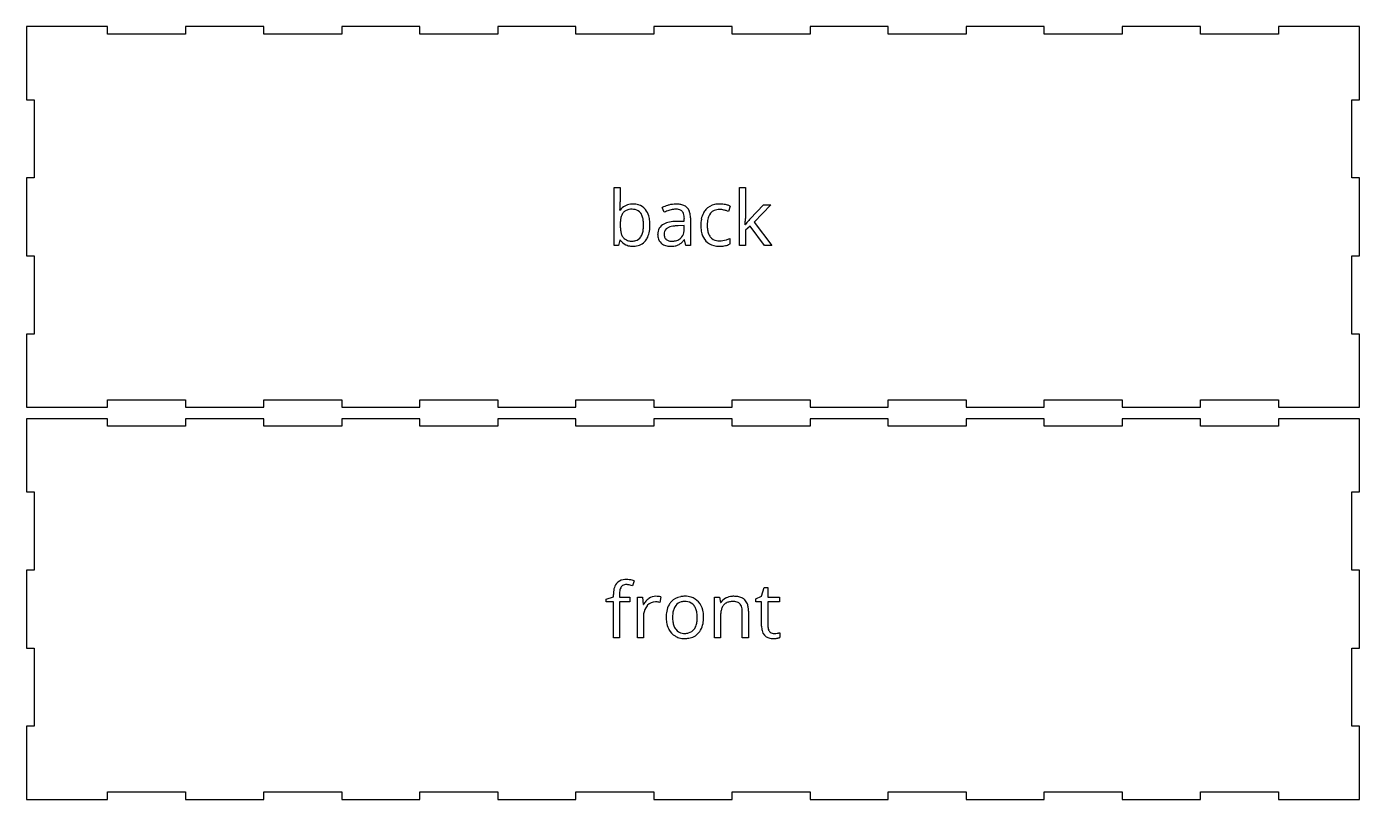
# Model space of a CAD drawing. Header units: millimetres. Extents: x 0 to 956, y 3 to 506.
# Drawn here: x 0 to 350, y 3 to 206 of the extents above; entities that cross this region are included whole.
import ezdxf

# ---------------------------------------------------------------- set-up
doc = ezdxf.new("R2010")
doc.units = ezdxf.units.MM

msp = doc.modelspace()

# ---------------------------------------------------------------- linework, layer by layer
at = {"layer": 'back_labelLayer'}
for p, q in [((154.27, 148.5), (154.27, 163.7)), ((154.27, 163.7), (155.89, 163.7)), ((155.89, 163.7), (155.89, 160)), ((187.17, 148.5), (187.17, 163.7)), ((187.17, 163.7), (188.77, 163.7)), ((188.77, 163.7), (188.77, 155.64)), ((155.81, 157.78), (155.89, 157.78)), ((167.42, 157.22), (166.92, 158.46)), ((184.79, 158.84), (184.29, 157.46)), ((190.05, 155.54), (193.51, 159.2)), ((195.43, 159.2), (191.09, 154.64)), ((193.51, 159.2), (195.43, 159.2)), ((170.91, 154.86), (172.72, 154.92)), ((172.72, 154.92), (172.72, 155.58)), ((174.31, 155.8), (174.31, 148.5)), ((191.09, 154.64), (195.73, 148.5)), ((172.69, 153.76), (171.06, 153.7)), ((172.69, 152.8), (172.69, 153.76)), ((188.69, 153.98), (188.77, 153.98)), ((189.99, 153.56), (188.77, 152.5)), ((188.77, 152.5), (188.77, 148.5)), ((193.77, 148.5), (189.99, 153.56)), ((155.43, 148.5), (154.27, 148.5)), ((155.77, 149.88), (155.43, 148.5)), ((155.89, 149.88), (155.77, 149.88)), ((172.78, 150.02), (172.71, 150.02)), ((173.11, 148.5), (172.78, 150.02)), ((174.31, 148.5), (173.11, 148.5)), ((184.63, 150.3), (184.63, 148.86)), ((188.77, 148.5), (187.17, 148.5)), ((195.73, 148.5), (193.77, 148.5))]:
    msp.add_line(p, q, dxfattribs=at)
for centre, radius, start, end in [((135.66, 159.37), 20.22, 355.4715, 355.653), ((131.5, 159.66), 24.39, 355.7239, 358.1259), ((122.09, 159.98), 33.8, 358.1123, 0.0484), ((158.91, 155.67), 3.69, 95.1835, 145.1109), ((158.33, 155.75), 2.16, 120.1403, 142.4249), ((158.64, 155.17), 2.82, 100.4469, 119.6701), ((158.98, 153.47), 4.56, 89.5731, 100.7324), ((159.24, 153.84), 5.54, 89.8744, 96.8145), ((159.04, 154.27), 3.75, 78.6781, 90.375), ((159.3, 154.42), 4.95, 74.2393, 90.5624), ((159.36, 155.62), 2.36, 35.5408, 79.8011), ((159.62, 155.63), 3.71, 38.5631, 74.067), ((158.78, 154.97), 4.78, 16.4709, 38.4075), ((170.47, 151.88), 7.47, 106.3569, 118.335), ((172.18, 147.46), 10.86, 112.2122, 115.9641), ((171.11, 150.15), 7.97, 103.6226, 112.432), ((170.79, 150.9), 8.51, 104.5162, 106.549), ((170.56, 151.87), 7.51, 90.0715, 104.6521), ((170.49, 152.76), 5.28, 90.4485, 103.7666), ((170.46, 154.04), 4.01, 83.6506, 90.1753), ((170.59, 152.53), 6.85, 81.568, 90.3249), ((170.63, 155.38), 2.65, 70.5716, 83.9929), ((170.97, 156.32), 1.65, 42.7296, 71.038), ((170.98, 155.11), 4.24, 68.2273, 81.7494), ((171.53, 156.48), 2.76, 47.8683, 68.2934), ((171.62, 156.66), 2.57, 19.2331, 46.6741), ((170.13, 156.11), 4.16, 6.3379, 19.6815), ((181.7, 154.98), 4.47, 138.655, 152.6853), ((181.48, 155.14), 4.2, 101.4913, 138.3134), ((181.66, 155.21), 2.72, 114.4266, 161.6633), ((181.91, 154.37), 3.6, 88.7194, 112.5668), ((181.99, 153.04), 6.36, 89.5892, 102.1788), ((181.99, 154.37), 3.59, 87.675, 89.9749), ((182.02, 152.08), 7.32, 77.7702, 89.9475), ((181.93, 153.32), 4.65, 81.691, 87.5079), ((181.64, 151.29), 6.7, 77.2999, 81.7345), ((181.24, 149.41), 8.61, 74.7801, 77.4498), ((181.62, 150.76), 7.21, 68.3294, 74.8831), ((181.89, 151.32), 8.09, 74.6797, 77.9578), ((182.63, 154.03), 5.28, 70.0945, 74.7387), ((183.35, 155.98), 3.21, 63.5034, 70.1861), ((183.69, 156.69), 2.41, 62.9282, 63.1884), ((168.38, 153.87), 12.49, 177.6177, 180.0426), ((164.62, 154.06), 8.73, 171.0668, 177.8457), ((161.01, 154.64), 5.07, 160.8926, 171.2334), ((158.85, 155.41), 2.78, 143.3382, 161.256), ((159.09, 155.43), 2.69, 32.7035, 35.5241), ((158.37, 155.02), 3.52, 15.7779, 32.0151), ((156.04, 154.33), 5.95, 6.1649, 16.0397), ((152.43, 153.92), 9.58, 359.7681, 6.3095), ((156.35, 154.21), 7.32, 5.1338, 16.7973), ((153.29, 153.88), 10.41, 359.8779, 5.4094), ((168.53, 151.57), 2.81, 115.4905, 182.3568), ((169.93, 149), 5.74, 101.3568, 117.0799), ((171.06, 143.73), 11.13, 92.4696, 101.7065), ((171.38, 139.03), 15.83, 91.7164, 92.9096), ((170.83, 156.24), 1.81, 20.4094, 41.4479), ((169.83, 155.86), 2.88, 7.8273, 20.6042), ((168.07, 155.61), 4.66, 359.6933, 8.0036), ((167.93, 155.83), 6.38, 359.8027, 6.6584), ((186, 153.84), 8.94, 169.8978, 180.3689), ((182.88, 154.42), 5.78, 153.0875, 170.1051), ((187.69, 153.83), 8.96, 174.531, 180.155), ((184.19, 154.22), 5.44, 160.1418, 175.1368), ((136.08, 157.67), 52.74, 356.0329, 356.6443), ((121.48, 158.65), 67.38, 356.0205, 356.0551), ((156.98, 156.45), 31.8, 356.6325, 357.491), ((169.56, 155.89), 19.21, 357.5042, 358.3307), ((177.97, 155.66), 10.8, 358.2739, 359.8927), ((196.6, 148.43), 9.6, 142.3234, 144.7075), ((201.71, 144.49), 16.05, 140.4331, 142.3366), ((208.37, 139.01), 24.68, 139.2799, 140.4703), ((216.07, 132.39), 34.83, 138.3418, 139.2877), ((166.61, 153.82), 10.72, 179.7763, 185.7075), ((162.38, 153.38), 6.47, 185.5925, 194.2051), ((159.67, 152.68), 3.67, 193.943, 208.0218), ((158.58, 152.12), 2.44, 208.5536, 217.5605), ((158.49, 152.09), 2.35, 218.169, 253.8047), ((159.33, 152.03), 2.33, 286.0163, 326.8497), ((158.17, 152.79), 3.72, 326.7105, 343.6662), ((156, 153.46), 5.99, 343.4171, 353.6369), ((152.72, 153.85), 9.29, 353.4935, 0.2206), ((158.96, 152.61), 4.56, 321.3161, 335.5436), ((157.5, 153.24), 6.14, 335.8306, 350.8255), ((154.19, 153.81), 9.5, 350.6563, 0.338), ((169.8, 151.43), 4.08, 179.5457, 192.6949), ((168.43, 151.09), 2.66, 192.0828, 227.4521), ((169.98, 151.45), 2.56, 171.2122, 180.2058), ((169.74, 151.42), 2.32, 179.5266, 192.7787), ((169.17, 151.61), 1.73, 120.9734, 172.418), ((168.95, 151.23), 1.51, 192.3264, 222.058), ((169.58, 150.98), 2.49, 113.5886, 121.6805), ((170.18, 149.54), 4.05, 102.7996, 113.2433), ((170.91, 146.44), 7.23, 96.3545, 102.9953), ((171.45, 141.8), 11.9, 91.8565, 96.4478), ((169.93, 152.42), 2.71, 314.1892, 347.427), ((168.57, 152.76), 4.12, 346.9178, 0.2824), ((167.52, 152.8), 5.16, 359.8175, 359.9994), ((186.85, 153.77), 9.8, 179.9388, 183.9815), ((184.21, 153.54), 7.15, 183.5914, 196.3539), ((181.86, 152.82), 4.69, 196.0167, 221.1349), ((186.58, 153.76), 7.85, 179.7041, 188.0744), ((183.75, 153.35), 4.99, 187.9315, 200.3885), ((182.22, 152.78), 3.36, 200.4184, 216.6393), ((181.58, 152.32), 2.57, 216.9695, 261.3103), ((158.81, 151.97), 3.59, 215.585, 245.8362), ((159.08, 152.6), 4.28, 245.9802, 255.5456), ((158.93, 153.43), 3.77, 253.1382, 266.8483), ((159.22, 153.22), 4.92, 255.7755, 270.3185), ((159.05, 154.87), 5.21, 266.3776, 270.0511), ((159.09, 152.89), 3.23, 269.3869, 285.8631), ((159.26, 153.8), 5.5, 269.9226, 275.5482), ((159.52, 152.16), 3.84, 274.064, 321.4081), ((168.5, 151.19), 2.79, 227.7689, 237.805), ((168.74, 151.63), 3.29, 238.3273, 258.9184), ((168.9, 151.2), 1.44, 222.5805, 229.2546), ((169.09, 151.45), 1.76, 229.7837, 254.2724), ((169.09, 153.28), 4.97, 258.672, 270.4048), ((169.36, 152.32), 2.68, 253.9397, 266.4534), ((169.13, 155.6), 7.3, 269.9539, 273.1491), ((169.44, 153.29), 3.65, 266.0782, 270.0591), ((169.48, 154.11), 4.46, 269.5792, 282.0414), ((169.25, 153.82), 5.51, 272.9335, 281.4139), ((169.6, 152.08), 3.74, 281.2979, 293.7314), ((169.8, 152.66), 2.98, 281.7121, 306.4594), ((169.87, 151.38), 2.99, 294.3933, 304.7372), ((169.95, 152.42), 2.71, 306.9881, 313.856), ((169.08, 152.51), 4.37, 304.8485, 314.8531), ((167.43, 154.19), 6.72, 314.7445, 321.7072), ((181.39, 152.47), 4.11, 221.7976, 256.802), ((181.87, 154.36), 6.06, 256.4244, 270.489), ((181.87, 153.64), 3.92, 260.1359, 270.2692), ((181.85, 156.51), 6.79, 270.2658, 286.2891), ((181.93, 157.19), 8.89, 269.9655, 272.8643), ((182.07, 155.11), 6.8, 272.598, 282.1879), ((182.54, 152.97), 4.61, 282.0344, 296.9455), ((181.44, 158.05), 8.38, 286.0461, 292.3654)]:
    msp.add_arc(centre, radius, start, end, dxfattribs=at)
at = {"layer": 'back_outsideCutPath'}
for p, q in [((0, 206), (0, 186.75)), ((21.25, 206), (0, 206)), ((21.25, 204), (21.25, 206)), ((41.75, 204), (21.25, 204)), ((62.25, 206), (41.75, 206)), ((41.75, 206), (41.75, 204)), ((62.25, 204), (62.25, 206)), ((82.75, 204), (62.25, 204)), ((103.25, 206), (82.75, 206)), ((82.75, 206), (82.75, 204)), ((103.25, 204), (103.25, 206)), ((123.75, 204), (103.25, 204)), ((144.25, 206), (123.75, 206)), ((123.75, 206), (123.75, 204)), ((144.25, 204), (144.25, 206)), ((164.75, 204), (144.25, 204)), ((185.25, 206), (164.75, 206)), ((164.75, 206), (164.75, 204)), ((185.25, 204), (185.25, 206)), ((205.75, 204), (185.25, 204)), ((226.25, 206), (205.75, 206)), ((205.75, 206), (205.75, 204)), ((226.25, 204), (226.25, 206)), ((246.75, 204), (226.25, 204)), ((267.25, 206), (246.75, 206)), ((246.75, 206), (246.75, 204)), ((267.25, 204), (267.25, 206)), ((287.75, 204), (267.25, 204)), ((308.25, 206), (287.75, 206)), ((287.75, 206), (287.75, 204)), ((308.25, 204), (308.25, 206)), ((328.75, 204), (308.25, 204)), ((350, 206), (328.75, 206)), ((328.75, 206), (328.75, 204)), ((350, 186.75), (350, 206)), ((0, 186.75), (2, 186.75)), ((2, 186.75), (2, 166.25)), ((348, 166.25), (348, 186.75)), ((348, 186.75), (350, 186.75)), ((2, 166.25), (0, 166.25)), ((0, 166.25), (0, 145.75)), ((350, 166.25), (348, 166.25)), ((350, 145.75), (350, 166.25)), ((0, 145.75), (2, 145.75)), ((2, 145.75), (2, 125.25)), ((348, 125.25), (348, 145.75)), ((348, 145.75), (350, 145.75)), ((2, 125.25), (0, 125.25)), ((0, 125.25), (0, 106)), ((350, 125.25), (348, 125.25)), ((350, 106), (350, 125.25)), ((0, 106), (21.25, 106)), ((21.25, 106), (21.25, 108)), ((21.25, 108), (41.75, 108)), ((41.75, 108), (41.75, 106)), ((41.75, 106), (62.25, 106)), ((62.25, 106), (62.25, 108)), ((62.25, 108), (82.75, 108)), ((82.75, 108), (82.75, 106)), ((82.75, 106), (103.25, 106)), ((103.25, 106), (103.25, 108)), ((103.25, 108), (123.75, 108)), ((123.75, 108), (123.75, 106)), ((123.75, 106), (144.25, 106)), ((144.25, 106), (144.25, 108)), ((144.25, 108), (164.75, 108)), ((164.75, 108), (164.75, 106)), ((164.75, 106), (185.25, 106)), ((185.25, 106), (185.25, 108)), ((185.25, 108), (205.75, 108)), ((205.75, 108), (205.75, 106)), ((205.75, 106), (226.25, 106)), ((226.25, 106), (226.25, 108)), ((226.25, 108), (246.75, 108)), ((246.75, 108), (246.75, 106)), ((246.75, 106), (267.25, 106)), ((267.25, 106), (267.25, 108)), ((267.25, 108), (287.75, 108)), ((287.75, 108), (287.75, 106)), ((287.75, 106), (308.25, 106)), ((308.25, 106), (308.25, 108)), ((308.25, 108), (328.75, 108)), ((328.75, 108), (328.75, 106)), ((328.75, 106), (350, 106))]:
    msp.add_line(p, q, dxfattribs=at)
at = {"layer": 'front_labelLayer'}
for p, q in [((159.53, 60.41), (159.11, 59.11)), ((152.17, 55.62), (154.09, 56.21)), ((154.09, 56.21), (154.09, 56.8)), ((155.71, 56.84), (155.71, 56.15)), ((155.71, 56.15), (158.43, 56.15)), ((158.43, 56.15), (158.43, 54.89)), ((160.39, 45.45), (160.39, 56.15)), ((160.39, 56.15), (161.72, 56.15)), ((161.72, 56.15), (161.91, 54.17)), ((166.55, 56.23), (166.32, 54.72)), ((180.63, 45.45), (180.63, 56.15)), ((180.63, 56.15), (181.95, 56.15)), ((181.95, 56.15), (182.21, 54.68)), ((191.49, 55.67), (193.02, 56.34)), ((193.02, 56.34), (193.71, 58.63)), ((193.71, 58.63), (194.64, 58.63)), ((194.64, 58.63), (194.64, 56.15)), ((194.64, 56.15), (197.75, 56.15)), ((197.75, 56.15), (197.75, 54.89)), ((152.17, 54.89), (152.17, 55.62)), ((154.09, 54.89), (152.17, 54.89)), ((154.09, 45.45), (154.09, 54.89)), ((158.43, 54.89), (155.71, 54.89)), ((155.71, 54.89), (155.71, 45.45)), ((161.91, 54.17), (161.99, 54.17)), ((182.21, 54.68), (182.29, 54.68)), ((191.49, 54.89), (191.49, 55.67)), ((193.02, 54.89), (191.49, 54.89)), ((193.02, 48.52), (193.02, 54.89)), ((197.75, 54.89), (194.64, 54.89)), ((194.64, 54.89), (194.64, 48.59)), ((162.01, 51.19), (162.01, 45.45)), ((182.25, 51.06), (182.25, 45.45)), ((187.95, 45.45), (187.95, 52.37)), ((189.58, 52.43), (189.58, 45.45)), ((197.83, 46.78), (197.83, 45.54)), ((155.71, 45.45), (154.09, 45.45)), ((162.01, 45.45), (160.39, 45.45)), ((182.25, 45.45), (180.63, 45.45)), ((189.58, 45.45), (187.95, 45.45))]:
    msp.add_line(p, q, dxfattribs=at)
for centre, radius, start, end in [((157.57, 57.6), 3.4, 141.7434, 168.2322), ((157.06, 57.86), 2.84, 98.2552, 139.6203), ((157.51, 55.82), 4.93, 89.6697, 99.9314), ((157.51, 55.53), 5.22, 81.5641, 89.7018), ((157.14, 52.97), 7.81, 75.974, 81.6565), ((156.51, 50.36), 10.49, 73.2964, 76.0946), ((160.66, 56.88), 6.57, 167.5776, 180.6587), ((161.27, 56.94), 5.56, 171.6528, 178.4383), ((163.36, 56.85), 7.65, 178.1974, 180.0232), ((159.05, 57.27), 3.31, 161.8438, 171.7847), ((157.69, 57.73), 1.88, 145.0689, 162.1802), ((157.29, 57.98), 1.4, 102.7677, 144.338), ((157.49, 57.23), 2.19, 89.4859, 103.4197), ((157.49, 55.93), 3.49, 83.076, 89.7927), ((157.28, 54.21), 5.21, 76.5183, 83.0217), ((156.67, 51.62), 7.87, 71.9613, 76.5919), ((165.25, 53.11), 3.23, 89.6797, 124.4406), ((165.29, 48.9), 7.44, 84.9923, 90.1281), ((165.46, 50.91), 5.43, 78.4892, 85.0266), ((172.45, 52.01), 4.29, 99.1759, 137.9833), ((172.87, 50.05), 6.3, 89.7326, 100.076), ((172.95, 50.9), 5.45, 73.5223, 90.5692), ((173.27, 52.06), 4.24, 41.1446, 73.2134), ((185.58, 51.95), 4.39, 94.3227, 115.5454), ((185.68, 51.04), 5.31, 89.9579, 94.7109), ((185.73, 49.94), 6.4, 80.5586, 90.3538), ((186.13, 52.26), 4.05, 65.1094, 80.7638), ((166.76, 51.48), 5.47, 139.4139, 150.6033), ((165.72, 51.38), 3.7, 138.9576, 174.5422), ((165.78, 52.32), 4.18, 124.2322, 139.4161), ((165.82, 51.29), 3.84, 135.6209, 138.8378), ((165.13, 52.06), 2.81, 89.6335, 137.0881), ((165.15, 51.07), 3.8, 87.3437, 89.966), ((165.08, 49.9), 4.98, 81.5884, 87.1916), ((164.77, 47.75), 7.14, 77.4454, 81.636), ((173.51, 51.43), 5.5, 150.7112, 169.4695), ((172.6, 51.9), 4.48, 138.176, 150.2287), ((175.1, 51.24), 5.44, 162.0653, 173.1675), ((173.12, 51.9), 3.35, 142.9026, 162.375), ((172.49, 52.34), 2.58, 103.4685, 142.3119), ((172.81, 51.11), 3.86, 89.4806, 103.8805), ((172.87, 50.88), 4.09, 79.3454, 90.3175), ((173.18, 52.27), 2.67, 37.9578, 80.4006), ((172.63, 51.88), 3.34, 20.0257, 37.4351), ((170.98, 51.27), 5.1, 7.744, 20.069), ((172.66, 51.53), 5.05, 13.5014, 41.0703), ((170.3, 50.92), 7.48, 1.1277, 13.88), ((185.06, 52.93), 3.28, 116.9443, 147.6526), ((186.91, 51.67), 4.61, 159.9534, 171.3801), ((185.07, 52.36), 2.65, 140.1519, 160.3147), ((184.76, 52.57), 2.29, 118.5439, 139.1927), ((185.4, 52.36), 3.95, 115.8072, 117.6068), ((185.11, 51.88), 3.05, 100.1176, 118.1603), ((185.46, 50.06), 4.91, 89.5933, 100.3718), ((185.5, 50.67), 4.3, 84.0197, 90.1511), ((185.67, 52.05), 2.9, 71.0828, 84.3691), ((186.03, 53.07), 1.83, 43.3791, 71.5386), ((185.93, 53.02), 1.93, 22.7025, 42.342), ((185.07, 52.67), 2.86, 8.4931, 22.658), ((186.6, 53.3), 2.91, 46.5585, 64.8782), ((183.37, 52.4), 4.58, 359.6714, 8.6877), ((186.63, 53.41), 2.81, 19.3849, 45.5997), ((185.01, 52.8), 4.55, 6.9634, 19.8363), ((182.5, 52.46), 7.07, 359.7631, 7.2116), ((166.93, 51.2), 4.92, 173.6908, 180.0883), ((176.37, 50.86), 8.42, 169.2443, 180.3881), ((176.06, 50.78), 8.11, 179.7745, 189.0933), ((173.98, 50.42), 6, 188.9103, 205.3171), ((178.2, 50.84), 8.57, 173.0086, 180.2464), ((177.84, 50.77), 8.21, 179.706, 187.9161), ((174.83, 50.33), 5.17, 187.7639, 200.0977), ((170.51, 50.42), 5.58, 342.3616, 353.7537), ((168.02, 50.85), 8.09, 359.7076, 7.8973), ((167.57, 50.78), 8.54, 353.5363, 0.2014), ((172.23, 50.19), 5.5, 330.2507, 349.4116), ((169.41, 50.75), 8.37, 349.1762, 0.3863), ((168.27, 50.81), 9.51, 359.9919, 1.5419), ((192.64, 51.07), 10.39, 178.081, 180.0237), ((189.91, 51.19), 7.66, 171.1766, 178.3218), ((173.36, 50.17), 5.33, 205.656, 208.4461), ((172.56, 49.67), 4.39, 207.7947, 238.6758), ((173.17, 49.73), 3.4, 200.0846, 216.9132), ((172.62, 49.79), 4.51, 238.8115, 253.2428), ((172.57, 49.29), 2.66, 217.301, 261.7099), ((172.85, 50.63), 4.03, 260.5033, 270.2477), ((172.9, 50.37), 3.77, 269.4482, 284.7256), ((173.2, 49.27), 2.62, 284.5662, 322.6334), ((173.26, 49.61), 4.32, 278.8959, 317.9979), ((172.5, 49.77), 3.48, 323.0089, 342.6391), ((173.1, 49.74), 4.52, 318.144, 329.7566), ((198.12, 48.47), 5.1, 179.3551, 192.8478), ((195.56, 47.77), 2.45, 190.3818, 253.8772), ((197.91, 48.57), 3.26, 179.6417, 189.7506), ((196.76, 48.37), 2.09, 189.548, 205.7873), ((196.28, 48.15), 1.57, 206.1294, 221.4084), ((196.23, 48.11), 1.51, 221.5949, 262.3505), ((196.36, 48.76), 2.17, 261.3266, 270.1913), ((196.37, 51.91), 5.32, 269.8803, 278.3028), ((196.42, 51.51), 4.91, 278.4159, 279.0077), ((195.83, 55.32), 8.77, 278.959, 280.5104), ((196.4, 52.26), 5.66, 280.4848, 282.6268), ((196.9, 50.04), 3.39, 282.5876, 285.5795), ((197.15, 46.99), 1.59, 287.9888, 295.3048), ((197.15, 49.12), 2.43, 285.7232, 286.2567), ((172.79, 50.46), 5.21, 253.5437, 270.4182), ((172.85, 51.55), 6.29, 269.7503, 279.8033), ((196.06, 49.48), 4.23, 253.7848, 270.8853), ((196.13, 49.41), 4.16, 270.0034, 270.7606), ((196.1, 50.3), 5.05, 270.8932, 275.5484), ((195.92, 52.27), 7.03, 275.526, 279.294), ((196.08, 51.32), 6.06, 279.1862, 280.1143), ((196.35, 49.84), 4.56, 280.007, 283.3735), ((196.76, 48.15), 2.82, 283.307, 288.1198)]:
    msp.add_arc(centre, radius, start, end, dxfattribs=at)
at = {"layer": 'front_outsideCutPath'}
for p, q in [((0, 103), (0, 83.75)), ((21.25, 103), (0, 103)), ((21.25, 101), (21.25, 103)), ((62.25, 103), (41.75, 103)), ((41.75, 103), (41.75, 101)), ((62.25, 101), (62.25, 103)), ((103.25, 103), (82.75, 103)), ((82.75, 103), (82.75, 101)), ((103.25, 101), (103.25, 103)), ((144.25, 103), (123.75, 103)), ((123.75, 103), (123.75, 101)), ((144.25, 101), (144.25, 103)), ((185.25, 103), (164.75, 103)), ((164.75, 103), (164.75, 101)), ((185.25, 101), (185.25, 103)), ((226.25, 103), (205.75, 103)), ((205.75, 103), (205.75, 101)), ((226.25, 101), (226.25, 103)), ((267.25, 103), (246.75, 103)), ((246.75, 103), (246.75, 101)), ((267.25, 101), (267.25, 103)), ((308.25, 103), (287.75, 103)), ((287.75, 103), (287.75, 101)), ((308.25, 101), (308.25, 103)), ((350, 103), (328.75, 103)), ((328.75, 103), (328.75, 101)), ((350, 83.75), (350, 103)), ((41.75, 101), (21.25, 101)), ((82.75, 101), (62.25, 101)), ((123.75, 101), (103.25, 101)), ((164.75, 101), (144.25, 101)), ((205.75, 101), (185.25, 101)), ((246.75, 101), (226.25, 101)), ((287.75, 101), (267.25, 101)), ((328.75, 101), (308.25, 101)), ((0, 83.75), (2, 83.75)), ((2, 83.75), (2, 63.25)), ((348, 63.25), (348, 83.75)), ((348, 83.75), (350, 83.75)), ((2, 63.25), (0, 63.25)), ((0, 63.25), (0, 42.75)), ((350, 63.25), (348, 63.25)), ((350, 42.75), (350, 63.25)), ((0, 42.75), (2, 42.75)), ((2, 42.75), (2, 22.25)), ((348, 22.25), (348, 42.75)), ((348, 42.75), (350, 42.75)), ((2, 22.25), (0, 22.25)), ((0, 22.25), (0, 3)), ((350, 22.25), (348, 22.25)), ((350, 3), (350, 22.25)), ((21.25, 3), (21.25, 5)), ((21.25, 5), (41.75, 5)), ((41.75, 5), (41.75, 3)), ((62.25, 3), (62.25, 5)), ((62.25, 5), (82.75, 5)), ((82.75, 5), (82.75, 3)), ((103.25, 3), (103.25, 5)), ((103.25, 5), (123.75, 5)), ((123.75, 5), (123.75, 3)), ((144.25, 3), (144.25, 5)), ((144.25, 5), (164.75, 5)), ((164.75, 5), (164.75, 3)), ((185.25, 3), (185.25, 5)), ((185.25, 5), (205.75, 5)), ((205.75, 5), (205.75, 3)), ((226.25, 3), (226.25, 5)), ((226.25, 5), (246.75, 5)), ((246.75, 5), (246.75, 3)), ((267.25, 3), (267.25, 5)), ((267.25, 5), (287.75, 5)), ((287.75, 5), (287.75, 3)), ((308.25, 3), (308.25, 5)), ((308.25, 5), (328.75, 5)), ((328.75, 5), (328.75, 3)), ((0, 3), (21.25, 3)), ((41.75, 3), (62.25, 3)), ((82.75, 3), (103.25, 3)), ((123.75, 3), (144.25, 3)), ((164.75, 3), (185.25, 3)), ((205.75, 3), (226.25, 3)), ((246.75, 3), (267.25, 3)), ((287.75, 3), (308.25, 3)), ((328.75, 3), (350, 3))]:
    msp.add_line(p, q, dxfattribs=at)

doc.saveas('drawing.dxf')
